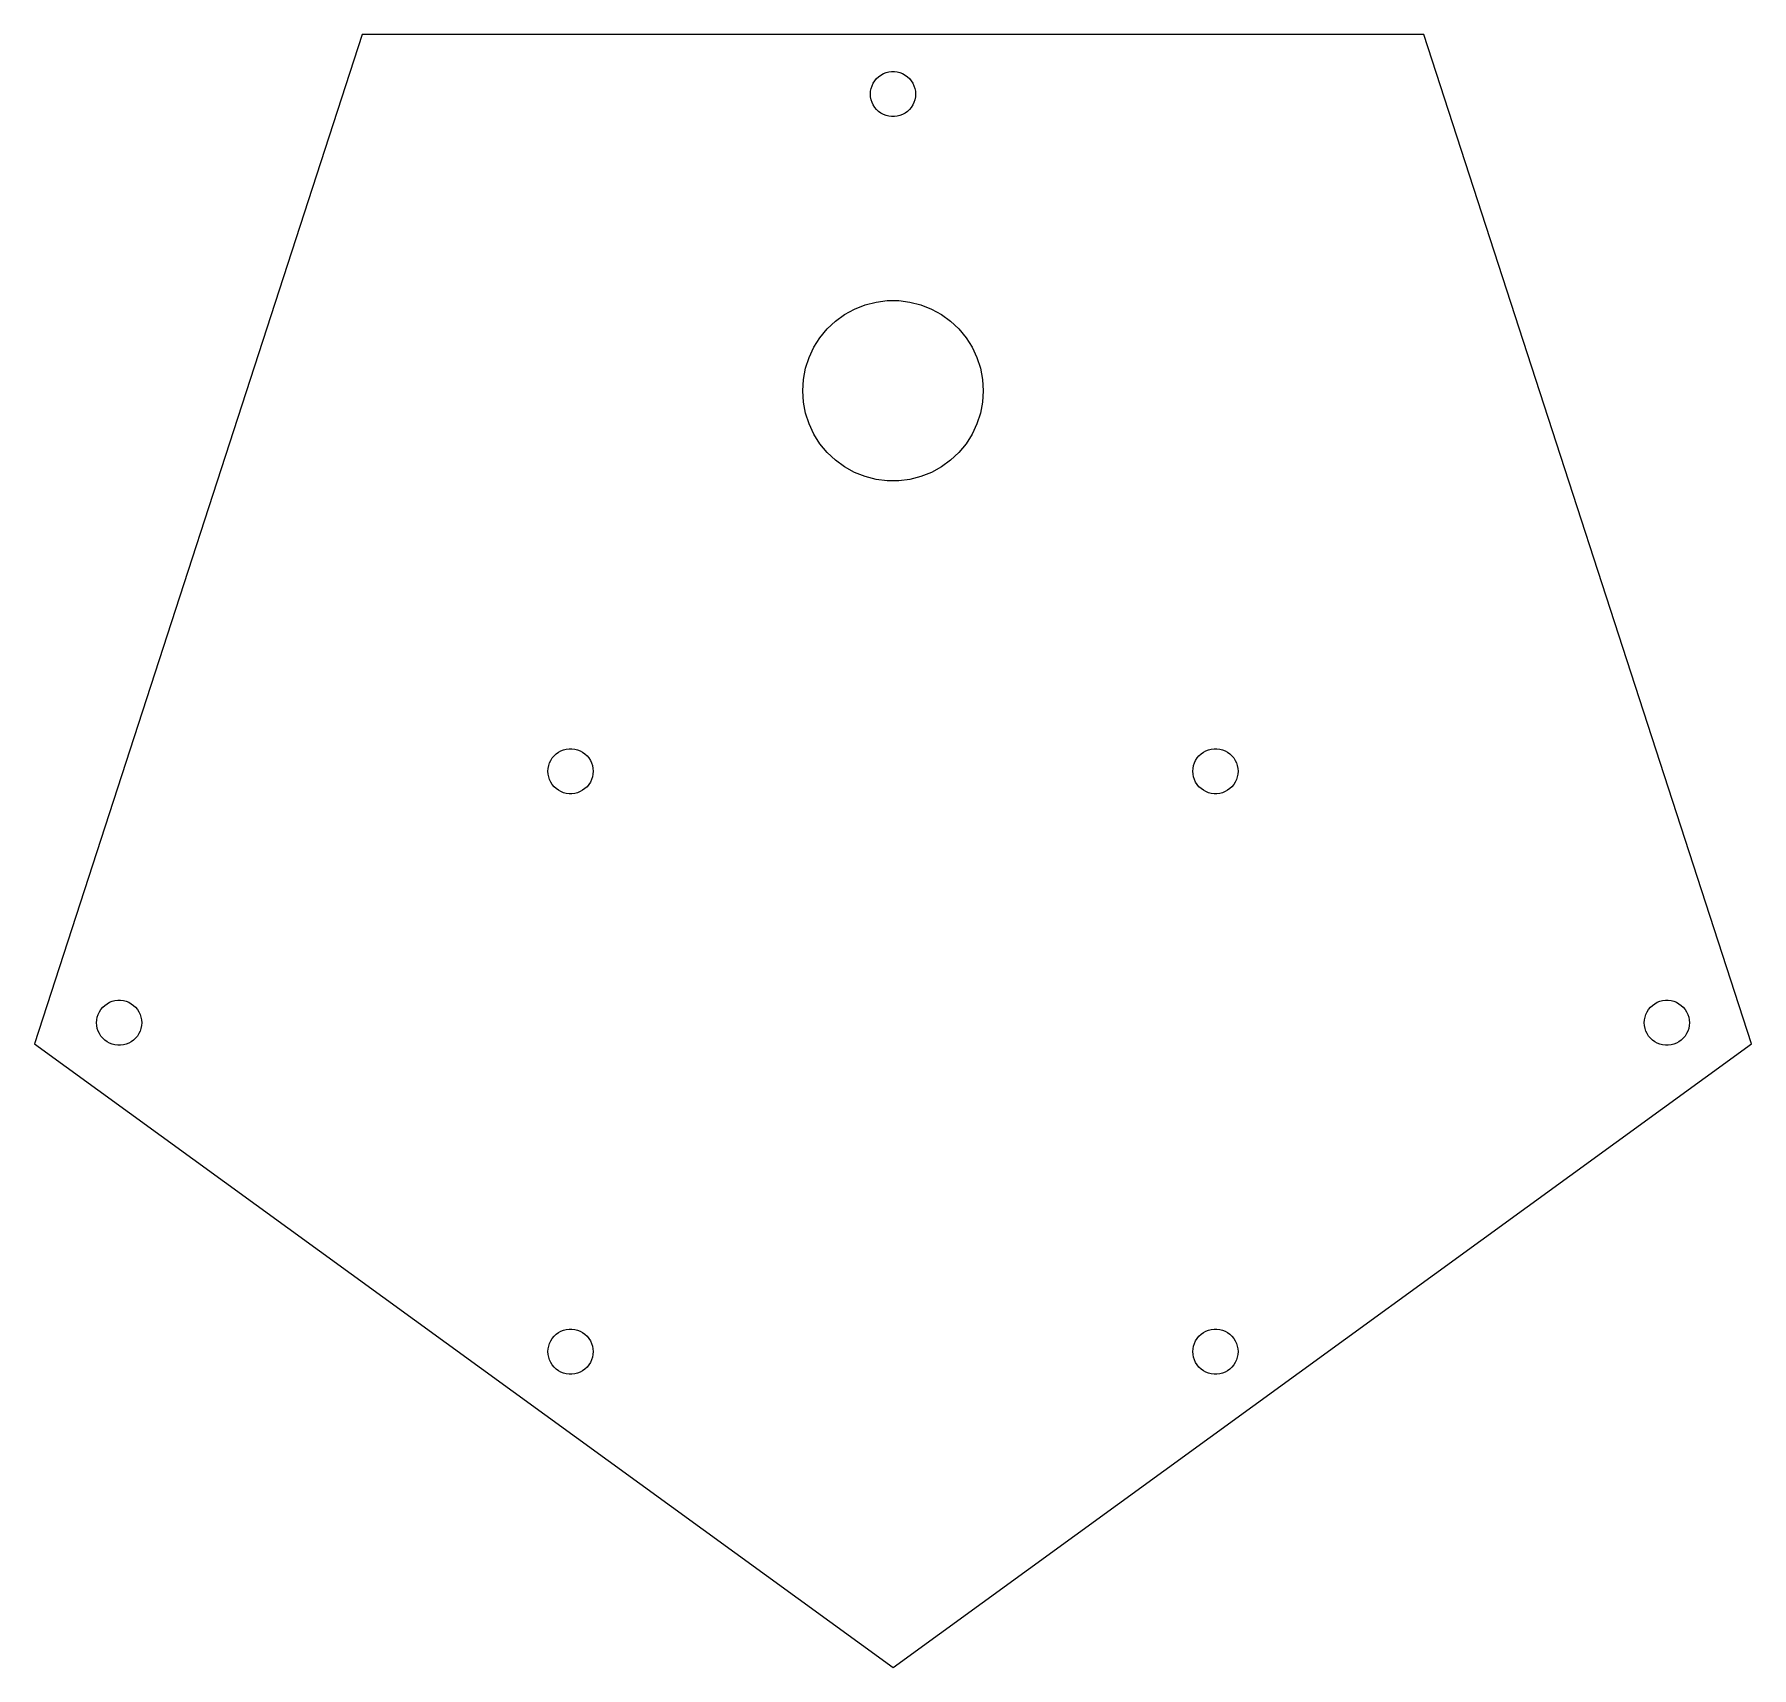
# Model space of a CAD drawing. Header units: metres. Extents: x -67 to 67, y -70 to 57.
import ezdxf

# ---------------------------------------------------------------- set-up
doc = ezdxf.new("R2010")
doc.units = ezdxf.units.M

msp = doc.modelspace()

# ---------------------------------------------------------------- linework, layer by layer
for p, q in [((-41.145, 56.6312), (-66.574, -21.6312)), ((41.145, 56.6312), (-41.145, 56.6312)), ((66.574, -21.6312), (41.145, 56.6312)), ((-1.27568, 53.198), (-1.11548, 53.3484)), ((-1.11548, 53.3484), (-0.937683, 53.4776)), ((-0.937683, 53.4776), (-0.745102, 53.5834)), ((-0.745102, 53.5834), (-0.540771, 53.6643)), ((-0.540771, 53.6643), (-0.327911, 53.719)), ((-0.327911, 53.719), (-0.109879, 53.7465)), ((-0.109879, 53.7465), (0.109879, 53.7465)), ((0.109879, 53.7465), (0.327911, 53.719)), ((0.327911, 53.719), (0.540771, 53.6643)), ((0.540771, 53.6643), (0.745102, 53.5834)), ((0.745102, 53.5834), (0.937683, 53.4776)), ((0.937683, 53.4776), (1.11548, 53.3484)), ((1.11548, 53.3484), (1.27568, 53.198)), ((-1.75, 52), (-1.73619, 52.2193)), ((-1.73619, 51.7807), (-1.75, 52)), ((-1.73619, 52.2193), (-1.69501, 52.4352)), ((-1.69501, 52.4352), (-1.62711, 52.6442)), ((-1.62711, 52.6442), (-1.53352, 52.8431)), ((-1.53352, 52.8431), (-1.41577, 53.0286)), ((-1.41577, 53.0286), (-1.27568, 53.198)), ((1.27568, 53.198), (1.41577, 53.0286)), ((1.41577, 53.0286), (1.53352, 52.8431)), ((1.53352, 52.8431), (1.62711, 52.6442)), ((1.62711, 52.6442), (1.69501, 52.4352)), ((1.69501, 52.4352), (1.73619, 52.2193)), ((1.73619, 52.2193), (1.75, 52)), ((1.75, 52), (1.73619, 51.7807)), ((-1.69501, 51.5648), (-1.73619, 51.7807)), ((-1.62711, 51.3558), (-1.69501, 51.5648)), ((-1.53352, 51.1569), (-1.62711, 51.3558)), ((-1.41577, 50.9714), (-1.53352, 51.1569)), ((-1.27568, 50.802), (-1.41577, 50.9714)), ((-1.11548, 50.6516), (-1.27568, 50.802)), ((-0.937683, 50.5224), (-1.11548, 50.6516)), ((1.11548, 50.6516), (0.937683, 50.5224)), ((1.27568, 50.802), (1.11548, 50.6516)), ((1.41577, 50.9714), (1.27568, 50.802)), ((1.53352, 51.1569), (1.41577, 50.9714)), ((1.62711, 51.3558), (1.53352, 51.1569)), ((1.69501, 51.5648), (1.62711, 51.3558)), ((1.73619, 51.7807), (1.69501, 51.5648)), ((-0.745102, 50.4165), (-0.937683, 50.5224)), ((-0.540771, 50.3356), (-0.745102, 50.4165)), ((-0.327911, 50.281), (-0.540771, 50.3356)), ((-0.109879, 50.2534), (-0.327911, 50.281)), ((0.109879, 50.2534), (-0.109879, 50.2534)), ((0.327911, 50.281), (0.109879, 50.2534)), ((0.540771, 50.3356), (0.327911, 50.281)), ((0.745102, 50.4165), (0.540771, 50.3356)), ((0.937683, 50.5224), (0.745102, 50.4165)), ((-1.31166, 35.876), (-0.439529, 35.9862)), ((-0.439529, 35.9862), (0.439529, 35.9862)), ((0.439529, 35.9862), (1.31166, 35.876)), ((-4.46196, 34.3936), (-3.75078, 34.9103)), ((-3.75078, 34.9103), (-2.98045, 35.3338)), ((-2.98045, 35.3338), (-2.16312, 35.6574)), ((-2.16312, 35.6574), (-1.31166, 35.876)), ((1.31166, 35.876), (2.16312, 35.6574)), ((2.16312, 35.6574), (2.98045, 35.3338)), ((2.98045, 35.3338), (3.75078, 34.9103)), ((3.75078, 34.9103), (4.46196, 34.3936)), ((-5.66312, 33.1145), (-5.10277, 33.7918)), ((-5.10277, 33.7918), (-4.46196, 34.3936)), ((4.46196, 34.3936), (5.10277, 33.7918)), ((5.10277, 33.7918), (5.66312, 33.1145)), ((-6.50842, 31.5769), (-6.13414, 32.3723)), ((-6.13414, 32.3723), (-5.66312, 33.1145)), ((5.66312, 33.1145), (6.13414, 32.3723)), ((6.13414, 32.3723), (6.50842, 31.5769)), ((-6.94479, 29.8773), (-6.78008, 30.7408)), ((-6.78008, 30.7408), (-6.50842, 31.5769)), ((6.50842, 31.5769), (6.78008, 30.7408)), ((6.78008, 30.7408), (6.94479, 29.8773)), ((-7, 29), (-6.94479, 29.8773)), ((6.94479, 29.8773), (7, 29)), ((-6.94479, 28.1227), (-7, 29)), ((-6.78008, 27.2592), (-6.94479, 28.1227)), ((6.94479, 28.1227), (6.78008, 27.2592)), ((7, 29), (6.94479, 28.1227)), ((-6.50842, 26.4231), (-6.78008, 27.2592)), ((6.78008, 27.2592), (6.50842, 26.4231)), ((-6.13414, 25.6277), (-6.50842, 26.4231)), ((-5.66312, 24.8855), (-6.13414, 25.6277)), ((6.13414, 25.6277), (5.66312, 24.8855)), ((6.50842, 26.4231), (6.13414, 25.6277)), ((-5.10277, 24.2082), (-5.66312, 24.8855)), ((-4.46196, 23.6064), (-5.10277, 24.2082)), ((5.10277, 24.2082), (4.46196, 23.6064)), ((5.66312, 24.8855), (5.10277, 24.2082)), ((-3.75078, 23.0897), (-4.46196, 23.6064)), ((-2.98045, 22.6662), (-3.75078, 23.0897)), ((-2.16312, 22.3426), (-2.98045, 22.6662)), ((2.98045, 22.6662), (2.16312, 22.3426)), ((3.75078, 23.0897), (2.98045, 22.6662)), ((4.46196, 23.6064), (3.75078, 23.0897)), ((-1.31166, 22.124), (-2.16312, 22.3426)), ((-0.439529, 22.0138), (-1.31166, 22.124)), ((0.439529, 22.0138), (-0.439529, 22.0138)), ((1.31166, 22.124), (0.439529, 22.0138)), ((2.16312, 22.3426), (1.31166, 22.124)), ((-26.695, -0.064789), (-26.6271, 0.144211)), ((-26.6271, 0.144211), (-26.5335, 0.343063)), ((-26.5335, 0.343063), (-26.4158, 0.52861)), ((-26.4158, 0.52861), (-26.2757, 0.697952)), ((-26.2757, 0.697952), (-26.1155, 0.848389)), ((-26.1155, 0.848389), (-25.9377, 0.97757)), ((-25.9377, 0.97757), (-25.7451, 1.08344)), ((-25.7451, 1.08344), (-25.5408, 1.16434)), ((-25.5408, 1.16434), (-25.3279, 1.21899)), ((-25.3279, 1.21899), (-25.1099, 1.24654)), ((-25.1099, 1.24654), (-24.8901, 1.24654)), ((-24.8901, 1.24654), (-24.6721, 1.21899)), ((-24.6721, 1.21899), (-24.4592, 1.16434)), ((-24.4592, 1.16434), (-24.2549, 1.08344)), ((-24.2549, 1.08344), (-24.0623, 0.97757)), ((-24.0623, 0.97757), (-23.8845, 0.848389)), ((-23.8845, 0.848389), (-23.7243, 0.697952)), ((-23.7243, 0.697952), (-23.5842, 0.52861)), ((-23.5842, 0.52861), (-23.4665, 0.343063)), ((-23.4665, 0.343063), (-23.3729, 0.144211)), ((-23.3729, 0.144211), (-23.305, -0.064789)), ((23.305, -0.064789), (23.3729, 0.144211)), ((23.3729, 0.144211), (23.4665, 0.343063)), ((23.4665, 0.343063), (23.5842, 0.52861)), ((23.5842, 0.52861), (23.7243, 0.697952)), ((23.7243, 0.697952), (23.8845, 0.848389)), ((23.8845, 0.848389), (24.0623, 0.97757)), ((24.0623, 0.97757), (24.2549, 1.08344)), ((24.2549, 1.08344), (24.4592, 1.16434)), ((24.4592, 1.16434), (24.6721, 1.21899)), ((24.6721, 1.21899), (24.8901, 1.24654)), ((24.8901, 1.24654), (25.1099, 1.24654)), ((25.1099, 1.24654), (25.3279, 1.21899)), ((25.3279, 1.21899), (25.5408, 1.16434)), ((25.5408, 1.16434), (25.7451, 1.08344)), ((25.7451, 1.08344), (25.9377, 0.97757)), ((25.9377, 0.97757), (26.1155, 0.848389)), ((26.1155, 0.848389), (26.2757, 0.697952)), ((26.2757, 0.697952), (26.4158, 0.52861)), ((26.4158, 0.52861), (26.5335, 0.343063)), ((26.5335, 0.343063), (26.6271, 0.144211)), ((26.6271, 0.144211), (26.695, -0.064789)), ((-26.75, -0.5), (-26.7362, -0.280655)), ((-26.7362, -0.71933), (-26.75, -0.5)), ((-26.7362, -0.280655), (-26.695, -0.064789)), ((-26.695, -0.935196), (-26.7362, -0.71933)), ((-26.6271, -1.14421), (-26.695, -0.935196)), ((-26.5335, -1.34306), (-26.6271, -1.14421)), ((-23.3729, -1.14421), (-23.4665, -1.34306)), ((-23.305, -0.935196), (-23.3729, -1.14421)), ((-23.305, -0.064789), (-23.2638, -0.280655)), ((-23.2638, -0.71933), (-23.305, -0.935196)), ((-23.2638, -0.280655), (-23.25, -0.5)), ((-23.25, -0.5), (-23.2638, -0.71933)), ((23.25, -0.5), (23.2638, -0.280655)), ((23.2638, -0.71933), (23.25, -0.5)), ((23.2638, -0.280655), (23.305, -0.064789)), ((23.305, -0.935196), (23.2638, -0.71933)), ((23.3729, -1.14421), (23.305, -0.935196)), ((23.4665, -1.34306), (23.3729, -1.14421)), ((26.6271, -1.14421), (26.5335, -1.34306)), ((26.695, -0.935196), (26.6271, -1.14421)), ((26.695, -0.064789), (26.7362, -0.280655)), ((26.7362, -0.71933), (26.695, -0.935196)), ((26.7362, -0.280655), (26.75, -0.5)), ((26.75, -0.5), (26.7362, -0.71933)), ((-26.4158, -1.52861), (-26.5335, -1.34306)), ((-26.2757, -1.69795), (-26.4158, -1.52861)), ((-26.1155, -1.84839), (-26.2757, -1.69795)), ((-25.9377, -1.97757), (-26.1155, -1.84839)), ((-25.7451, -2.08344), (-25.9377, -1.97757)), ((-25.5408, -2.16434), (-25.7451, -2.08344)), ((-25.3279, -2.21899), (-25.5408, -2.16434)), ((-25.1099, -2.24654), (-25.3279, -2.21899)), ((-24.8901, -2.24654), (-25.1099, -2.24654)), ((-24.6721, -2.21899), (-24.8901, -2.24654)), ((-24.4592, -2.16434), (-24.6721, -2.21899)), ((-24.2549, -2.08344), (-24.4592, -2.16434)), ((-24.0623, -1.97757), (-24.2549, -2.08344)), ((-23.8845, -1.84839), (-24.0623, -1.97757)), ((-23.7243, -1.69795), (-23.8845, -1.84839)), ((-23.5842, -1.52861), (-23.7243, -1.69795)), ((-23.4665, -1.34306), (-23.5842, -1.52861)), ((23.5842, -1.52861), (23.4665, -1.34306)), ((23.7243, -1.69795), (23.5842, -1.52861)), ((23.8845, -1.84839), (23.7243, -1.69795)), ((24.0623, -1.97757), (23.8845, -1.84839)), ((24.2549, -2.08344), (24.0623, -1.97757)), ((24.4592, -2.16434), (24.2549, -2.08344)), ((24.6721, -2.21899), (24.4592, -2.16434)), ((24.8901, -2.24654), (24.6721, -2.21899)), ((25.1099, -2.24654), (24.8901, -2.24654)), ((25.3279, -2.21899), (25.1099, -2.24654)), ((25.5408, -2.16434), (25.3279, -2.21899)), ((25.7451, -2.08344), (25.5408, -2.16434)), ((25.9377, -1.97757), (25.7451, -2.08344)), ((26.1155, -1.84839), (25.9377, -1.97757)), ((26.2757, -1.69795), (26.1155, -1.84839)), ((26.4158, -1.52861), (26.2757, -1.69795)), ((26.5335, -1.34306), (26.4158, -1.52861)), ((-61.1155, -18.6516), (-60.9377, -18.5224)), ((-60.9377, -18.5224), (-60.7451, -18.4165)), ((-60.7451, -18.4165), (-60.5408, -18.3356)), ((-60.5408, -18.3356), (-60.3279, -18.281)), ((-60.3279, -18.281), (-60.1099, -18.2534)), ((-60.1099, -18.2534), (-59.8901, -18.2534)), ((-59.8901, -18.2534), (-59.6721, -18.281)), ((-59.6721, -18.281), (-59.4592, -18.3356)), ((-59.4592, -18.3356), (-59.2549, -18.4165)), ((-59.2549, -18.4165), (-59.0623, -18.5224)), ((-59.0623, -18.5224), (-58.8845, -18.6516)), ((58.8845, -18.6516), (59.0623, -18.5224)), ((59.0623, -18.5224), (59.2549, -18.4165)), ((59.2549, -18.4165), (59.4592, -18.3356)), ((59.4592, -18.3356), (59.6721, -18.281)), ((59.6721, -18.281), (59.8901, -18.2534)), ((59.8901, -18.2534), (60.1099, -18.2534)), ((60.1099, -18.2534), (60.3279, -18.281)), ((60.3279, -18.281), (60.5408, -18.3356)), ((60.5408, -18.3356), (60.7451, -18.4165)), ((60.7451, -18.4165), (60.9377, -18.5224)), ((60.9377, -18.5224), (61.1155, -18.6516)), ((-61.75, -20), (-61.7362, -19.7807)), ((-61.7362, -19.7807), (-61.695, -19.5648)), ((-61.695, -19.5648), (-61.6271, -19.3558)), ((-61.6271, -19.3558), (-61.5335, -19.1569)), ((-61.5335, -19.1569), (-61.4158, -18.9714)), ((-61.4158, -18.9714), (-61.2757, -18.802)), ((-61.2757, -18.802), (-61.1155, -18.6516)), ((-58.8845, -18.6516), (-58.7243, -18.802)), ((-58.7243, -18.802), (-58.5842, -18.9714)), ((-58.5842, -18.9714), (-58.4665, -19.1569)), ((-58.4665, -19.1569), (-58.3729, -19.3558)), ((-58.3729, -19.3558), (-58.305, -19.5648)), ((-58.305, -19.5648), (-58.2638, -19.7807)), ((-58.2638, -19.7807), (-58.25, -20)), ((58.25, -20), (58.2638, -19.7807)), ((58.2638, -19.7807), (58.305, -19.5648)), ((58.305, -19.5648), (58.3729, -19.3558)), ((58.3729, -19.3558), (58.4665, -19.1569)), ((58.4665, -19.1569), (58.5842, -18.9714)), ((58.5842, -18.9714), (58.7243, -18.802)), ((58.7243, -18.802), (58.8845, -18.6516)), ((61.1155, -18.6516), (61.2757, -18.802)), ((61.2757, -18.802), (61.4158, -18.9714)), ((61.4158, -18.9714), (61.5335, -19.1569)), ((61.5335, -19.1569), (61.6271, -19.3558)), ((61.6271, -19.3558), (61.695, -19.5648)), ((61.695, -19.5648), (61.7362, -19.7807)), ((61.7362, -19.7807), (61.75, -20)), ((-61.7362, -20.2193), (-61.75, -20)), ((-61.695, -20.4352), (-61.7362, -20.2193)), ((-61.6271, -20.6442), (-61.695, -20.4352)), ((-61.5335, -20.8431), (-61.6271, -20.6442)), ((-61.4158, -21.0286), (-61.5335, -20.8431)), ((-61.2757, -21.198), (-61.4158, -21.0286)), ((-61.1155, -21.3484), (-61.2757, -21.198)), ((-58.7243, -21.198), (-58.8845, -21.3484)), ((-58.5842, -21.0286), (-58.7243, -21.198)), ((-58.4665, -20.8431), (-58.5842, -21.0286)), ((-58.3729, -20.6442), (-58.4665, -20.8431)), ((-58.305, -20.4352), (-58.3729, -20.6442)), ((-58.2638, -20.2193), (-58.305, -20.4352)), ((-58.25, -20), (-58.2638, -20.2193)), ((58.2638, -20.2193), (58.25, -20)), ((58.305, -20.4352), (58.2638, -20.2193)), ((58.3729, -20.6442), (58.305, -20.4352)), ((58.4665, -20.8431), (58.3729, -20.6442)), ((58.5842, -21.0286), (58.4665, -20.8431)), ((58.7243, -21.198), (58.5842, -21.0286)), ((58.8845, -21.3484), (58.7243, -21.198)), ((61.2757, -21.198), (61.1155, -21.3484)), ((61.4158, -21.0286), (61.2757, -21.198)), ((61.5335, -20.8431), (61.4158, -21.0286)), ((61.6271, -20.6442), (61.5335, -20.8431)), ((61.695, -20.4352), (61.6271, -20.6442)), ((61.7362, -20.2193), (61.695, -20.4352)), ((61.75, -20), (61.7362, -20.2193)), ((-66.574, -21.6312), (0, -70)), ((-60.9377, -21.4776), (-61.1155, -21.3484)), ((-60.7451, -21.5834), (-60.9377, -21.4776)), ((-60.5408, -21.6643), (-60.7451, -21.5834)), ((-60.3279, -21.719), (-60.5408, -21.6643)), ((-60.1099, -21.7465), (-60.3279, -21.719)), ((-59.8901, -21.7465), (-60.1099, -21.7465)), ((-59.6721, -21.719), (-59.8901, -21.7465)), ((-59.4592, -21.6643), (-59.6721, -21.719)), ((-59.2549, -21.5834), (-59.4592, -21.6643)), ((-59.0623, -21.4776), (-59.2549, -21.5834)), ((-58.8845, -21.3484), (-59.0623, -21.4776)), ((0, -70), (66.574, -21.6312)), ((59.0623, -21.4776), (58.8845, -21.3484)), ((59.2549, -21.5834), (59.0623, -21.4776)), ((59.4592, -21.6643), (59.2549, -21.5834)), ((59.6721, -21.719), (59.4592, -21.6643)), ((59.8901, -21.7465), (59.6721, -21.719)), ((60.1099, -21.7465), (59.8901, -21.7465)), ((60.3279, -21.719), (60.1099, -21.7465)), ((60.5408, -21.6643), (60.3279, -21.719)), ((60.7451, -21.5834), (60.5408, -21.6643)), ((60.9377, -21.4776), (60.7451, -21.5834)), ((61.1155, -21.3484), (60.9377, -21.4776)), ((-25.9377, -44.0224), (-25.7451, -43.9165)), ((-25.7451, -43.9165), (-25.5408, -43.8356)), ((-25.5408, -43.8356), (-25.3279, -43.781)), ((-25.3279, -43.781), (-25.1099, -43.7534)), ((-25.1099, -43.7534), (-24.8901, -43.7534)), ((-24.8901, -43.7534), (-24.6721, -43.781)), ((-24.6721, -43.781), (-24.4592, -43.8356)), ((-24.4592, -43.8356), (-24.2549, -43.9165)), ((-24.2549, -43.9165), (-24.0623, -44.0224)), ((24.0623, -44.0224), (24.2549, -43.9165)), ((24.2549, -43.9165), (24.4592, -43.8356)), ((24.4592, -43.8356), (24.6721, -43.781)), ((24.6721, -43.781), (24.8901, -43.7534)), ((24.8901, -43.7534), (25.1099, -43.7534)), ((25.1099, -43.7534), (25.3279, -43.781)), ((25.3279, -43.781), (25.5408, -43.8356)), ((25.5408, -43.8356), (25.7451, -43.9165)), ((25.7451, -43.9165), (25.9377, -44.0224)), ((-26.7362, -45.2807), (-26.695, -45.0648)), ((-26.695, -45.0648), (-26.6271, -44.8558)), ((-26.6271, -44.8558), (-26.5335, -44.6569)), ((-26.5335, -44.6569), (-26.4158, -44.4714)), ((-26.4158, -44.4714), (-26.2757, -44.302)), ((-26.2757, -44.302), (-26.1155, -44.1516)), ((-26.1155, -44.1516), (-25.9377, -44.0224)), ((-24.0623, -44.0224), (-23.8845, -44.1516)), ((-23.8845, -44.1516), (-23.7243, -44.302)), ((-23.7243, -44.302), (-23.5842, -44.4714)), ((-23.5842, -44.4714), (-23.4665, -44.6569)), ((-23.4665, -44.6569), (-23.3729, -44.8558)), ((-23.3729, -44.8558), (-23.305, -45.0648)), ((-23.305, -45.0648), (-23.2638, -45.2807)), ((23.2638, -45.2807), (23.305, -45.0648)), ((23.305, -45.0648), (23.3729, -44.8558)), ((23.3729, -44.8558), (23.4665, -44.6569)), ((23.4665, -44.6569), (23.5842, -44.4714)), ((23.5842, -44.4714), (23.7243, -44.302)), ((23.7243, -44.302), (23.8845, -44.1516)), ((23.8845, -44.1516), (24.0623, -44.0224)), ((25.9377, -44.0224), (26.1155, -44.1516)), ((26.1155, -44.1516), (26.2757, -44.302)), ((26.2757, -44.302), (26.4158, -44.4714)), ((26.4158, -44.4714), (26.5335, -44.6569)), ((26.5335, -44.6569), (26.6271, -44.8558)), ((26.6271, -44.8558), (26.695, -45.0648)), ((26.695, -45.0648), (26.7362, -45.2807)), ((-26.75, -45.5), (-26.7362, -45.2807)), ((-26.7362, -45.7193), (-26.75, -45.5)), ((-26.695, -45.9352), (-26.7362, -45.7193)), ((-26.6271, -46.1442), (-26.695, -45.9352)), ((-26.5335, -46.3431), (-26.6271, -46.1442)), ((-26.4158, -46.5286), (-26.5335, -46.3431)), ((-26.2757, -46.698), (-26.4158, -46.5286)), ((-23.5842, -46.5286), (-23.7243, -46.698)), ((-23.4665, -46.3431), (-23.5842, -46.5286)), ((-23.3729, -46.1442), (-23.4665, -46.3431)), ((-23.305, -45.9352), (-23.3729, -46.1442)), ((-23.2638, -45.7193), (-23.305, -45.9352)), ((-23.2638, -45.2807), (-23.25, -45.5)), ((-23.25, -45.5), (-23.2638, -45.7193)), ((23.25, -45.5), (23.2638, -45.2807)), ((23.2638, -45.7193), (23.25, -45.5)), ((23.305, -45.9352), (23.2638, -45.7193)), ((23.3729, -46.1442), (23.305, -45.9352)), ((23.4665, -46.3431), (23.3729, -46.1442)), ((23.5842, -46.5286), (23.4665, -46.3431)), ((23.7243, -46.698), (23.5842, -46.5286)), ((26.4158, -46.5286), (26.2757, -46.698)), ((26.5335, -46.3431), (26.4158, -46.5286)), ((26.6271, -46.1442), (26.5335, -46.3431)), ((26.695, -45.9352), (26.6271, -46.1442)), ((26.7362, -45.7193), (26.695, -45.9352)), ((26.7362, -45.2807), (26.75, -45.5)), ((26.75, -45.5), (26.7362, -45.7193)), ((-26.1155, -46.8484), (-26.2757, -46.698)), ((-25.9377, -46.9776), (-26.1155, -46.8484)), ((-25.7451, -47.0834), (-25.9377, -46.9776)), ((-25.5408, -47.1643), (-25.7451, -47.0834)), ((-25.3279, -47.219), (-25.5408, -47.1643)), ((-25.1099, -47.2465), (-25.3279, -47.219)), ((-24.8901, -47.2465), (-25.1099, -47.2465)), ((-24.6721, -47.219), (-24.8901, -47.2465)), ((-24.4592, -47.1643), (-24.6721, -47.219)), ((-24.2549, -47.0834), (-24.4592, -47.1643)), ((-24.0623, -46.9776), (-24.2549, -47.0834)), ((-23.8845, -46.8484), (-24.0623, -46.9776)), ((-23.7243, -46.698), (-23.8845, -46.8484)), ((23.8845, -46.8484), (23.7243, -46.698)), ((24.0623, -46.9776), (23.8845, -46.8484)), ((24.2549, -47.0834), (24.0623, -46.9776)), ((24.4592, -47.1643), (24.2549, -47.0834)), ((24.6721, -47.219), (24.4592, -47.1643)), ((24.8901, -47.2465), (24.6721, -47.219)), ((25.1099, -47.2465), (24.8901, -47.2465)), ((25.3279, -47.219), (25.1099, -47.2465)), ((25.5408, -47.1643), (25.3279, -47.219)), ((25.7451, -47.0834), (25.5408, -47.1643)), ((25.9377, -46.9776), (25.7451, -47.0834)), ((26.1155, -46.8484), (25.9377, -46.9776)), ((26.2757, -46.698), (26.1155, -46.8484))]:
    msp.add_line(p, q)

doc.saveas('drawing.dxf')
